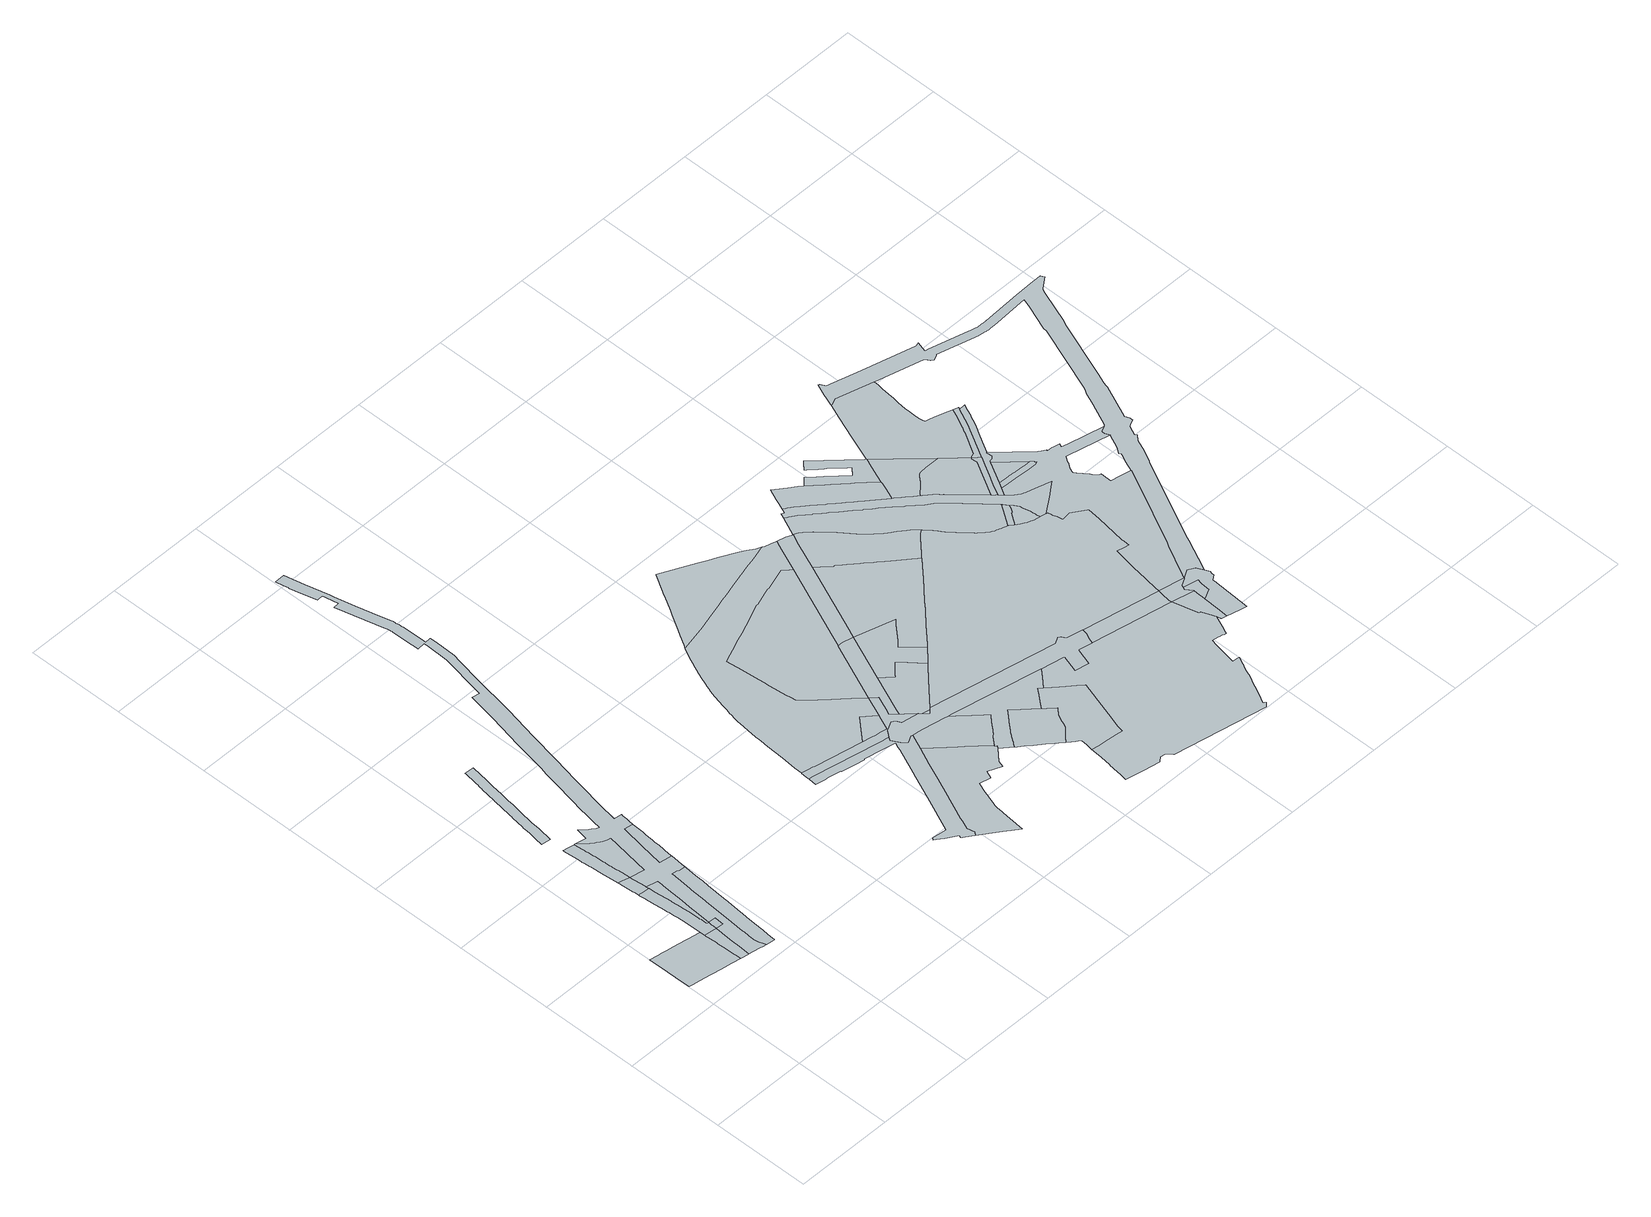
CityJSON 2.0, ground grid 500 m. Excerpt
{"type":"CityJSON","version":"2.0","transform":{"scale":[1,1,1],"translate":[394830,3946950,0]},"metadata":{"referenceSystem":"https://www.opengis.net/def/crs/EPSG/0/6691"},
"CityObjects":{
"object1":{"type":"GenericCityObject","attributes":{"class":"5","urbanPlanType":"21","prefecture":"13","city":"13100"},"geometry":[{"type":"MultiSurface","lod":"0","boundaries":[[[0,1,2,3,4,5,6,7,8,9,10,11,12,13,14,15,16,17,18,19,20,21,22,23,24,25,26,27,28,29,30,31,32]]]}]},
"object2":{"type":"GenericCityObject","attributes":{"class":"11","urbanPlanType":"21","prefecture":"13","city":"13100"},"geometry":[{"type":"MultiSurface","lod":"0","boundaries":[[[33,31,30,29,28,27,26,25,24,23,22,21,34,35,36,37,38,39,40]]]}]},
"object3":{"type":"GenericCityObject","attributes":{"class":"9","urbanPlanType":"21","prefecture":"13","city":"13100"},"geometry":[{"type":"MultiSurface","lod":"0","boundaries":[[[41,42,43,44,45,46,47,48,49,50,51,52,53,54,55,56,57,58,59,60,61,62,63,32,31,33,40,64,65,66,67,68,69,70,71,72,73,74,75,76,77,78,79,80,81,82]]]}]},
"object4":{"type":"GenericCityObject","attributes":{"class":"9","urbanPlanType":"21","prefecture":"13","city":"13100"},"geometry":[{"type":"MultiSurface","lod":"0","boundaries":[[[83,84,66,65,64,40]]]}]},
"object5":{"type":"GenericCityObject","attributes":{"class":"11","urbanPlanType":"21","prefecture":"13","city":"13100"},"geometry":[{"type":"MultiSurface","lod":"0","boundaries":[[[85,86,87,88,89,90,91,92,82,81,80,79,78,77,76,75,74,73,72,71,70,69,68,67,66]]]}]},
"object6":{"type":"GenericCityObject","attributes":{"class":"9","urbanPlanType":"21","prefecture":"13","city":"13100"},"geometry":[{"type":"MultiSurface","lod":"0","boundaries":[[[93,94,95,96,97,98,99,100,101,102,45,44,43,42,41,82,92,103,104,105]]]}]},
"object7":{"type":"GenericCityObject","attributes":{"class":"9","urbanPlanType":"21","prefecture":"13","city":"13100"},"geometry":[{"type":"MultiSurface","lod":"0","boundaries":[[[106,107,108,109,110,111,112,113,114,115,116,117,118,119,120,95,94,93,105,121,122,123,124,125,126,127,128,129,130,131,132,133,134,135,136,137,138,139,140,141]]]}]},
"object8":{"type":"GenericCityObject","attributes":{"class":"11","urbanPlanType":"21","prefecture":"13","city":"13100"},"geometry":[{"type":"MultiSurface","lod":"0","boundaries":[[[142,143,144,145,146,147,148,149,150,151,152,153,154,155,156,157,158,159,160,161,162,163,164,165,166,167,168,169,170,171,172,173,174,175,176,177,178,179,180,181,182,183,184,185,186,187,188,189,190,191,192,193,194,195,196,197,198,199,200,201,202,203,204,205,206,207,208,209,210,211,212,213,214,215,216,217,218,219,220,221,222,223,224,225,226,227]]]}]},
"object9":{"type":"GenericCityObject","attributes":{"class":"11","urbanPlanType":"21","prefecture":"13","city":"13100"},"geometry":[{"type":"MultiSurface","lod":"0","boundaries":[[[141,140,139,138,137,136,135,134,133,132,131,130,129,128,127,126,125,124,123,122,121,105,228,229,230,231,232,233,234,235,236,237,238,239,240,241,242,243,244,245,246,247,248]]]}]},
"object10":{"type":"GenericCityObject","attributes":{"class":"9","urbanPlanType":"21","prefecture":"13","city":"13100"},"geometry":[{"type":"MultiSurface","lod":"0","boundaries":[[[249,250,251,252,253,254,255,256,257,258,259,260,261,262,263,264,265,266,267,268,269,270,271,272,273,274,275,276,277,278,279,280,281,282,283,284,285,286,287,288,289,290,291,292,293,294,295,296,297,298,299,300,301,302,303,304,305]]]}]},
"object11":{"type":"GenericCityObject","attributes":{"class":"11","urbanPlanType":"21","prefecture":"13","city":"13100"},"geometry":[{"type":"MultiSurface","lod":"0","boundaries":[[[306,307,308,309,310,311,312,313,314,315,316,317,318,319,320,321,322,323,324,325,326]]]}]},
"object12":{"type":"GenericCityObject","attributes":{"class":"11","urbanPlanType":"21","prefecture":"13","city":"13100"},"geometry":[{"type":"MultiSurface","lod":"0","boundaries":[[[327,328,329,330,331,332,333,334,335,336,337,338,339,340,341,342,343,344,345,346,347,348,349,350,351,352,353,354,355,356,357,358,359,360,361,362,363,364,365,366,367,368,369,370,371,372,373,374,375,376,377,378,379,248,247,246,245,244,243,242,241,240,239,238,237,236,235,234,233,232,231,230,229,228,105,104,103,92,91,90,89,88,87,86,85,66,84,83,40,39,38,37,36,380,381,206,205,204,203,202,201,200,199,198,197,196,195,194,193,192,191,190,189,188,187,186,185,184,183,182,181,180,179,178,177,176,175,174,173,172,171,170,169,168,167,166,165,164,163,162,161,160,159,158,157,156,155,154,153,152,151,150,149,148,147,146,145,144,143,142,227,382,383,310,309,308,307,306,326,384,385,386,387,388,389,390,391,392,393,394,395,396,397,398,399,400,401,402,403,404,405,406,407,408,409,410,411,412,413,414,415,416,417,418,419,420,421,422,423,424,425]]]}]},
"object13":{"type":"GenericCityObject","attributes":{"class":"11","urbanPlanType":"21","prefecture":"13","city":"13100"},"geometry":[{"type":"MultiSurface","lod":"0","boundaries":[[[426,427,428,429,430,431,432,433,434,435,436,437,438,439,440,441,442,443,444,445,446,447,448,449,450,451,452,453,454,455,456,457,458,459,460,461,462,463,464,465,466,467,468,469,470,471,472,473,474,475,476,477,478,479,480,481,482,483,484,485,486,487,488,489]]]}]},
"object14":{"type":"GenericCityObject","attributes":{"class":"5","urbanPlanType":"21","prefecture":"13","city":"13100"},"geometry":[{"type":"MultiSurface","lod":"0","boundaries":[[[490,491,492,493,494,495,496,497,498,482,481,480,479,478,477,476,475,474,499,500,501,502,503,504,505,506,507,508,509,510,511,512,513,514,515,516,517,518,519]]]}]},
"object15":{"type":"GenericCityObject","attributes":{"class":"11","urbanPlanType":"21","prefecture":"13","city":"13100"},"geometry":[{"type":"MultiSurface","lod":"0","boundaries":[[[520,521,522,523,524,525,526,527,528,529,530,531,532,533,534,535,536,537,430,429,428,427,426,489,538,539,540,541,542,543,544,545,546,547]]]}]},
"object16":{"type":"GenericCityObject","attributes":{"class":"5","urbanPlanType":"21","prefecture":"13","city":"13100"},"geometry":[{"type":"MultiSurface","lod":"0","boundaries":[[[548,549,531,530,529,528,527,526,525]]]}]},
"object17":{"type":"GenericCityObject","attributes":{"class":"11","urbanPlanType":"21","prefecture":"13","city":"13100"},"geometry":[{"type":"MultiSurface","lod":"0","boundaries":[[[550,551,552,553,483,482,498,497,496,495,494,493,492,491,490,519,554,555,556,557,558,559,560,561,562,563,564,565,566,567,568,569,570]]]}]},
"object18":{"type":"GenericCityObject","attributes":{"class":"5","urbanPlanType":"21","prefecture":"13","city":"13100"},"geometry":[{"type":"MultiSurface","lod":"0","boundaries":[[[571,572,573]]]}]},
"object19":{"type":"GenericCityObject","attributes":{"class":"3","urbanPlanType":"21","prefecture":"13","city":"13100"},"geometry":[{"type":"MultiSurface","lod":"0","boundaries":[[[574,575,576,577,578,579,580,581,582,583,584,585,586,587,588,589,590,591,592,593,594,595,596,597,598,599,600,601,602,603,604,605,606,607,608,609,610,611,612,613,614,615,616,617,618,619,620,621,535,534,533,532,531,549,548,525,524,523,622,623,624,625,626,627,628,629,630,631,632,633,634,635,636,637,638,639,640,641,642,643,644,645,646,647,648,649,650,651,652,653,654,655,656,657,658,659]]]}]},
"object20":{"type":"GenericCityObject","attributes":{"class":"11","urbanPlanType":"21","prefecture":"13","city":"13100"},"geometry":[{"type":"MultiSurface","lod":"0","boundaries":[[[660,661,523,522,521,520,547,662,663,664]]]}]},
"object21":{"type":"GenericCityObject","attributes":{"class":"1","urbanPlanType":"21","prefecture":"13","city":"13100"},"geometry":[{"type":"MultiSurface","lod":"0","boundaries":[[[665,666,667,668,669,670,671,672,673,674,675,663,662,547,546,545,571,573,676,677,678,679,680,681]]]}]},
"object22":{"type":"GenericCityObject","attributes":{"class":"3","urbanPlanType":"21","prefecture":"13","city":"13100"},"geometry":[{"type":"MultiSurface","lod":"0","boundaries":[[[656,655,654,653,652,651,650,649,648,647,646,645,644,643,642,641,640,639,638,637,636,635,634,633,632,631,630,629,628,627,626,625,624,623,622,523,661,682,657]]]}]},
"object23":{"type":"GenericCityObject","attributes":{"class":"5","urbanPlanType":"21","prefecture":"13","city":"13100"},"geometry":[{"type":"MultiSurface","lod":"0","boundaries":[[[683,684,685,686,687,688,689,690,691,692,693,694,695,696,697,698,699,700,701,702,703,704,705,706,707,708,709,710,711,712,713,714,715,716,717,718,719,720,721,722]]]}]},
"object24":{"type":"GenericCityObject","attributes":{"class":"9","urbanPlanType":"21","prefecture":"13","city":"13100"},"geometry":[{"type":"MultiSurface","lod":"0","boundaries":[[[723,570,569,568,567,566,565,564,563,562,561,560,559,558,557,556,555,554,519,518,517,516,703,702,701,700,699,698,697,696,695,694,693,692,691,690,689,688,687,686,685,684,683,722,724,725,726,727,728,729,730]]]}]},
"object25":{"type":"GenericCityObject","attributes":{"class":"12","urbanPlanType":"21","prefecture":"13","city":"13100"},"geometry":[{"type":"MultiSurface","lod":"0","boundaries":[[[731,732,733,734,735,736,737,738,739,740,741,742,743,744,745,746,747,748,749,750,751,590,589,588,587,586,585,584,583,582,581,580,579,578,577,576]]]}]},
"object26":{"type":"GenericCityObject","attributes":{"class":"9","urbanPlanType":"21","prefecture":"13","city":"13100"},"geometry":[{"type":"MultiSurface","lod":"0","boundaries":[[[544,543,542,541,540,539,538,489,488,487,486,485,484,483,553,552,551,550,570,723,730,752,753,754,755,756,757,758,759,760,761,762,763,764,765,766,767,676,573,572,571,545]]]}]},
"object27":{"type":"GenericCityObject","attributes":{"class":"1","urbanPlanType":"21","prefecture":"13","city":"13100"},"geometry":[{"type":"MultiSurface","lod":"0","boundaries":[[[768,769,770,771,772,773,774,664,663,675,674,673,672,671,670,669,668,667,666,665,681,775,776,777,778]]]}]},
"object28":{"type":"GenericCityObject","attributes":{"class":"11","urbanPlanType":"21","prefecture":"13","city":"13100"},"geometry":[{"type":"MultiSurface","lod":"0","boundaries":[[[727,726,725,724,722,721,720,719,718,717,716,715,714,713,712,711,779,780,781,782,783,784,785,786,787,788,789,790,791,792,793,794,795,796,797,798,799,800,801,728]]]}]},
"object29":{"type":"GenericCityObject","attributes":{"class":"11","urbanPlanType":"21","prefecture":"13","city":"13100"},"geometry":[{"type":"MultiSurface","lod":"0","boundaries":[[[802,803,659,658,657,682,661,660,664,804,805,806,807]]]}]},
"object30":{"type":"GenericCityObject","attributes":{"class":"3","urbanPlanType":"21","prefecture":"13","city":"13100"},"geometry":[{"type":"MultiSurface","lod":"0","boundaries":[[[808,809,810,811,812,813,814,815,816,817,818,819,820,821,822,823,824,825,826,827,805,804,664,774,773,772,771,770,769,768,778,828,829,830,831,832,833,834,835,836,837,838,839]]]}]},
"object31":{"type":"GenericCityObject","attributes":{"class":"5","urbanPlanType":"21","prefecture":"13","city":"13100"},"geometry":[{"type":"MultiSurface","lod":"0","boundaries":[[[757,756,755,754,753,752,730,729,728,801,800,799,798,797,796,795,794,793,792,791,790,789,788,787,786,785,840,841,842,843,844,845,846,847,848,849,850,851,852,853,854,855,856,857,858,859,860,861,862,863,864,865,866,867,868,869,870,871,872,873,874,875,876,877,878,879,880,881,882,883,884,885,886,887,888,889,890,891,892,893,894,758]]]}]},
"object32":{"type":"GenericCityObject","attributes":{"class":"5","urbanPlanType":"21","prefecture":"13","city":"13100"},"geometry":[{"type":"MultiSurface","lod":"0","boundaries":[[[895,896,897,898,899,900,901,902,903,904,905,906,907,908,909,910,911,912,913,914,915,916,917,918,919,920,921,922,923,924,925,926,927,928,929,930,931,932,933,934,935,936,937,938,939,940,941,942,943,839,838,837,836,835,834,833,832,831,830,829,828,778,777,776,775,681,680,679,678,677,676,767,766,765,764,763,762,761,944,945,946,947,948,949,950,951,952,953,954,955,956,957,958,959,960,961,962,963,964,965,966,967,968,969,970,971,972,973,974,975,976,977,978,979,980,981,982,983,984,985,986,987]]]}]},
"object33":{"type":"GenericCityObject","attributes":{"class":"3","urbanPlanType":"21","prefecture":"13","city":"13100"},"geometry":[{"type":"MultiSurface","lod":"0","boundaries":[[[988,989,990,991,992,993,994,995,996,997,998,999,1000,1001,1002,1003,1004,1005,1006,1007,1008,1009,807,806,805,827,826,825,824,823,822,821,820,819,818,817,816,815,814,813,812,811,810,809,808,839,943,942,941,940,939,938,937]]]}]},
"object34":{"type":"GenericCityObject","attributes":{"class":"11","urbanPlanType":"21","prefecture":"13","city":"13100"},"geometry":[{"type":"MultiSurface","lod":"0","boundaries":[[[761,760,759,758,894,1010,1011,1012,1013,1014,1015,944]]]}]},
"object35":{"type":"GenericCityObject","attributes":{"class":"5","urbanPlanType":"21","prefecture":"13","city":"13100"},"geometry":[{"type":"MultiSurface","lod":"0","boundaries":[[[1016,1017,1018,1019,1020,1021,1022,1023,1024,1025,1026,1027,1028,1029,1030,1031,1032,1033,1034,1035,1036,1037,1038,1039,1040,1041,1042,1043,1044,1045,1046,1047,1048,1049,1050,1051,1052,1053,1054,1055,1056,1057,1058,1059,1060,1061,1062,1063,1064,1065,1066,1067,1068,1069,1070,1071,1072,1073,1074,1075,1076,1077,1078,1079,1080,1081,807,1009,1008,1007,1006,1005,1004,1003,1002,1001,1000,999,998,997,996,995,994,993,992,991,990,989,988,937,936,935,934,933,932,931,930,929,928,927,926,925,924,923,922,921,920,919,918,917,916,915,914,913,912,911,910,909,908,907,906,905,904,903,902,901,900,899,898,897,896,895,987,1082,1083,1084]]]}]},
"object36":{"type":"GenericCityObject","attributes":{"class":"11","urbanPlanType":"21","prefecture":"13","city":"13100"},"geometry":[{"type":"MultiSurface","lod":"0","boundaries":[[[1085,1086,1087,1088,1089,1090,1091,1092,1093,1094,1095,1096,1097,1098,1099,1100,1101,1102,1103,1104,1105,1106,1107,1108,1109,1110,1111,1112,1113,1114,1115,1116,1117,1118,1119,1120,1121,1122,1123,1124,1125,1126,1127,1128,1129,1130,1131,1132,1133,1134,1135,1136,1137,1138,1139,1140,1141,1142,1143]]]}]},
"object37":{"type":"GenericCityObject","attributes":{"class":"5","urbanPlanType":"21","prefecture":"13","city":"13100"},"geometry":[{"type":"MultiSurface","lod":"0","boundaries":[[[894,893,892,891,890,889,888,887,886,885,1144,1145,1146,1147,1148,1149,1150,1151,1152]]]}]},
"object38":{"type":"GenericCityObject","attributes":{"class":"5","urbanPlanType":"21","prefecture":"13","city":"13100"},"geometry":[{"type":"MultiSurface","lod":"0","boundaries":[[[1153,1154,1155,1156,1157,1158,1159,1160,1161,1162,1163,1164,1165,1166,1167,1168,1169,1170,1171,1172,1173,1174,1175,1176,1177,1178,1179,1180,1181,1182,1183,1184,1185,1186,1187,1188,1189,1190,1141,1140,1139,1138,1137,1136,1135,1134,1191,1192,1193,1194,1195]]]}]},
"object39":{"type":"GenericCityObject","attributes":{"class":"9","urbanPlanType":"21","prefecture":"13","city":"13100"},"geometry":[{"type":"MultiSurface","lod":"0","boundaries":[[[1129,1128,1127,1126,1125,1124,1123,1122,1121,1120,1119,1118,1117,1116,1115,1114,1113,1112,1111,1110,1109,1108,1107,1106,1105,1104,1103,1102,1101,1100,1099,1098,1097,1096,1095,1094,1093,1092,1091,1196,1197,1081,1080,1079,1078,1077,1076,1075,1074,1073,1072,1071,1070,1069,1068,1067,1066,1065,1064,1063,1062,1061,1060,1059,1058,1057,1056,1055,1054,1053,1052,1051,1050,1049,1048,1047,1046,1045,1044,1043,1042,1041,1040,1039,1038,1037,1036,1035,1034,1033,1032,1031,1030,1029,1028,1027,1026,1025,1024,1023,1022,1021,1020,1019,1018,1017,1016,1084,1198,1199,1200,1201,1202,1203,1204,1205,1206,1207,1208,1209,1210,1211,1212,1213,1214,1215,1216,1217,1218,1219,1220,1221,1222,968,967,966,1223,1224,1225,1226,1227,1228,1229,1230,1231,1232,1233,1234,1235,1236,1237,1238,1239,1240,1241,1242,1243,1244,1245,1246,1247,1248,1249,1250,1251,1252,1253,1254,1255,1256,1257,1258,1259,1260,1261,1262,1263,1264,1265,1266,1267,1268,1269,1270,1271,1272,1273,1274,1275,1276,1277,1278,1279,1280,1281,1130]]]}]},
"object40":{"type":"GenericCityObject","attributes":{"class":"11","urbanPlanType":"21","prefecture":"13","city":"13100"},"geometry":[{"type":"MultiSurface","lod":"0","boundaries":[[[944,1015,1014,1013,1012,1011,1010,894,1152,1282,1283,1284,1285,1286,1287,1288,1289]]]}]},
"object41":{"type":"GenericCityObject","attributes":{"class":"9","urbanPlanType":"21","prefecture":"13","city":"13100"},"geometry":[{"type":"MultiSurface","lod":"0","boundaries":[[[1290,1291,1292,1293,1294,1295,1296,1297,1298,1299,1300,1301,1302,1303,1304,1305,1306,1307,1308,1309,1310,1311,1312,1313,1314,1315,1316,1317,1318,1319,1284,1283,1282,1152,1151,1150,1149]]]}]},
"object42":{"type":"GenericCityObject","attributes":{"class":"9","urbanPlanType":"21","prefecture":"13","city":"13100"},"geometry":[{"type":"MultiSurface","lod":"0","boundaries":[[[1320,1321,1286,1285,1284,1319,1318,1317,1316,1315,1314,1313,1312,1311,1310,1309,1308,1307,1306,1305,1304,1303,1302,1301,1300,1299,1298,1297,1296,1295,1294,1293,1292,1291,1290,1149,1148,1147,1322,1323,1324,1325,1326,1327,1328,1329,1330,1331,1332]]]}]},
"object43":{"type":"GenericCityObject","attributes":{"class":"5","urbanPlanType":"21","prefecture":"13","city":"13100"},"geometry":[{"type":"MultiSurface","lod":"0","boundaries":[[[1200,1199,1198,1084,1083,1082,987,986,985,984,983,982,1333,1334,1335,1201]]]}]},
"object44":{"type":"GenericCityObject","attributes":{"class":"5","urbanPlanType":"21","prefecture":"13","city":"13100"},"geometry":[{"type":"MultiSurface","lod":"0","boundaries":[[[1222,1221,1220,1219,1218,1217,1216,1215,1214,1213,1212,1211,1210,1209,1208,1207,1206,1205,1204,1203,1202,1201,1335,1334,1333,982,981,980,979,978,977,976,975,974,973,972,971,970,969,968]]]}]},
"object45":{"type":"GenericCityObject","attributes":{"class":"5","urbanPlanType":"21","prefecture":"13","city":"13100"},"geometry":[{"type":"MultiSurface","lod":"0","boundaries":[[[1195,1194,1193,1192,1191,1134,1133,1132,1131,1130,1281,1280,1279,1278,1277,1276,1275,1274,1273,1272,1271,1270,1269,1268,1336,1337,1338,1339,1340,1341,1342,1343,1344,1345,1346,1347,1348,1349]]]}]},
"object46":{"type":"GenericCityObject","attributes":{"class":"3","urbanPlanType":"21","prefecture":"13","city":"13100"},"geometry":[{"type":"MultiSurface","lod":"0","boundaries":[[[1350,1346,1345,1344,1343,1342,1341,1340,1339,1338,1337,1336,1268,1267,1266,1265,1264,1263,1262,1261,1260,1259,1258,1257,1256,1255,1254,1253,1252,1251,1250,1351,1352,1353]]]}]},
"object47":{"type":"GenericCityObject","attributes":{"class":"4","urbanPlanType":"21","prefecture":"13","city":"13100"},"geometry":[{"type":"MultiSurface","lod":"0","boundaries":[[[1354,1353,1352,1351,1250,1249,1248,1247,1355,1356,1357,1358,1359]]]}]},
"object48":{"type":"GenericCityObject","attributes":{"class":"4","urbanPlanType":"21","prefecture":"13","city":"13100"},"geometry":[{"type":"MultiSurface","lod":"0","boundaries":[[[1360,1361,1362,1363,1364,1365,1366,1367,1368,1369,1370,1371,1372,1373,1374,1375,1376,1377,1378,1379,1380,1381,1382,1383,1384]]]}]},
"object49":{"type":"GenericCityObject","attributes":{"class":"11","urbanPlanType":"21","prefecture":"13","city":"13100"},"geometry":[{"type":"MultiSurface","lod":"0","boundaries":[[[1385,1386,1387,1388,1389,1349,1348,1347,1346,1350,1353,1390,1391,1392,1393,1394,1395,1396,1397,1398,1399,1400,1401,1402,1403,1404,1405,1406,1407,1408,1409,1410,1411,1412,1413,1414,1415,1416,1417,1418,1419,1420,1421,1422]]]}]},
"object50":{"type":"GenericCityObject","attributes":{"class":"3","urbanPlanType":"21","prefecture":"13","city":"13100"},"geometry":[{"type":"MultiSurface","lod":"0","boundaries":[[[1423,1372,1371,1370,1369,1368,1367,1366,1365,1364,1363,1362,1361,1360,1384]]]}]},
"object51":{"type":"GenericCityObject","attributes":{"class":"5","urbanPlanType":"21","prefecture":"13","city":"13100"},"geometry":[{"type":"MultiSurface","lod":"0","boundaries":[[[1424,1425,1426,1427,1428,1423,1384,1383,1382,1381,1380,1379,1378,1377,1376,1375,1374,1373,1245,1244,1243,1242,1241,1240,1239,1238,1237,1236,1235,1234,1233,1232,1231,1230,1229,1228,1227,1226,1225,1224,1223,966,965,964,963,962,961,960,959,958,957,956,955,954,953,952,951,950,949,948,947,946,945,944,1289,1429,1430,1431,1432,1433,1434,1435,1436,1437,1438,1439,1440,1441,1442,1443,1444,1445,1446,1447,1448,1449,1450,1451,1452,1453,1454,1455,1456,1457,1458,1459,1460,1461,1462,1463,1464,1465,1466,1467,1468,1469,1470,1471,1472,1473,1474,1475,1476,1477,1478,1479,1480,1481,1482,1483,1484,1485,1486,1487,1488,1489]]]}]},
"object52":{"type":"GenericCityObject","attributes":{"class":"5","urbanPlanType":"21","prefecture":"13","city":"13100"},"geometry":[{"type":"MultiSurface","lod":"0","boundaries":[[[1490,1491,1492,1493,1494,1495,1496,1497,1498,1499,1500,1501,1502,1503,1359,1358,1357,1356,1355,1247,1246,1245,1373,1372,1423,1428,1427,1426,1425,1424]]]}]},
"object53":{"type":"GenericCityObject","attributes":{"class":"11","urbanPlanType":"21","prefecture":"13","city":"13100"},"geometry":[{"type":"MultiSurface","lod":"0","boundaries":[[[1504,1505,1402,1401,1400,1399,1398,1397,1396,1395,1394,1393,1392,1391,1390,1353,1354,1359,1503,1502,1501]]]}]},
"object54":{"type":"GenericCityObject","attributes":{"class":"11","urbanPlanType":"21","prefecture":"13","city":"13100"},"geometry":[{"type":"MultiSurface","lod":"0","boundaries":[[[1506,1507,1508,1509,1510,1511,1512,1513,1387,1386,1385,1422,1514,1515,1516,1517,1518,1519,1520,1521,1522,1523,1524,1525,1526,1527,1528,1529,1530,1531,1532,1533,1534,1535,1536,1537,1538,1539,1540,1541,1542,1543,1544,1545,1546,1547,1477,1476,1475,1474,1548,1549,1550,1551,1552,1553,1554,1451,1450,1449,1448,1447,1446,1445,1444,1443,1442,1441,1440,1439,1438,1437,1436,1435,1434,1433,1432,1431,1430,1429,1289,1288,1287,1286,1321,1320,1332,1555,1556,1557,1558,1559,1560,1561,1562,1563,1564,1565,1566,1567,1568,1569,1570,1571,1572,1573,1574,1575,1576,1577,1578,1579,1580,1581,1582,1583,1584,1585,1586,1587,1588,1589,1590,1591,1592,1593,1594,1595,1596,1597,1598,1599,1600,1601,1602,1603,1604,1605,1606,1607,1608,1609,1610,1611,1612,1613,1614,1615,1616,1617,1618,1619,1620,1621,1622,1623,1624,1625,1626,1627,1628]]]}]}
},
"vertices":[
[261,831,0],[208,840,0],[193,842,0],[125,854,0],[113,856,0],[85,861,0],[67,864,0],[46,867,0],[41,868,0],[2,873,0],[2,856,0],[3,808,0],[4,771,0],[4,725,0],[5,669,0],[6,647,0],[25,642,0],[58,637,0],[121,627,0],[174,618,0],[230,609,0],[274,602,0],[273,627,0],[273,638,0],[270,702,0],[270,716,0],[269,733,0],[269,740,0],[267,786,0],[266,792,0],[266,800,0],[266,804,0],[265,830,0],
[321,798,0],[280,601,0],[312,595,0],[315,595,0],[319,654,0],[321,700,0],[322,711,0],[329,797,0],
[264,1167,0],[258,1167,0],[253,1168,0],[247,1169,0],[245,1169,0],[245,1167,0],[245,1163,0],[248,1131,0],[248,1127,0],[252,1082,0],[253,1077,0],[255,1052,0],[255,1048,0],[258,1013,0],[259,1011,0],[260,991,0],[260,989,0],[261,982,0],[261,980,0],[263,958,0],[266,905,0],[266,902,0],[268,829,0],[330,816,0],[331,827,0],[333,845,0],[325,845,0],[323,846,0],[323,863,0],[323,865,0],[323,878,0],[321,888,0],[321,891,0],[320,945,0],[319,951,0],[316,988,0],[316,992,0],[312,1041,0],[312,1047,0],[304,1129,0],[304,1135,0],[302,1163,0],
[366,795,0],[370,842,0],
[340,941,0],[341,951,0],[348,1032,0],[349,1045,0],[354,1116,0],[357,1156,0],[358,1167,0],[300,1179,0],
[289,1268,0],[256,1275,0],[236,1280,0],[237,1271,0],[237,1267,0],[239,1253,0],[241,1212,0],[242,1203,0],[242,1200,0],[243,1191,0],[298,1206,0],[294,1250,0],[293,1267,0],
[227,1576,0],[219,1578,0],[212,1579,0],[212,1574,0],[217,1503,0],[219,1478,0],[219,1474,0],[220,1462,0],[222,1435,0],[223,1432,0],[225,1405,0],[227,1382,0],[228,1374,0],[234,1298,0],[235,1293,0],[292,1275,0],[290,1312,0],[288,1330,0],[288,1338,0],[286,1357,0],[285,1364,0],[285,1366,0],[285,1367,0],[284,1375,0],[283,1398,0],[282,1404,0],[281,1410,0],[278,1459,0],[277,1465,0],[277,1466,0],[275,1496,0],[274,1500,0],[273,1515,0],[272,1531,0],[271,1538,0],[269,1569,0],
[468,1142,0],[458,1147,0],[432,1152,0],[432,1150,0],[430,1126,0],[429,1114,0],[423,1038,0],[422,1027,0],[416,945,0],[415,933,0],[406,823,0],[405,810,0],[397,707,0],[397,696,0],[394,665,0],[394,650,0],[394,649,0],[394,648,0],[394,647,0],[393,646,0],[393,645,0],[393,644,0],[393,643,0],[393,642,0],[393,641,0],[393,640,0],[393,639,0],[394,639,0],[394,638,0],[394,637,0],[394,636,0],[394,635,0],[394,634,0],[394,633,0],[394,632,0],[394,631,0],[394,630,0],[394,629,0],[394,628,0],[395,627,0],[395,626,0],[395,625,0],[395,624,0],[395,623,0],[395,622,0],[396,621,0],[396,620,0],[396,619,0],[396,618,0],[396,617,0],[397,616,0],[397,615,0],[397,614,0],[398,613,0],[398,612,0],[398,611,0],[398,610,0],[399,610,0],[399,609,0],[399,608,0],[399,607,0],[400,606,0],[400,605,0],[400,604,0],[409,579,0],[451,574,0],[452,575,0],[453,589,0],[456,619,0],[458,648,0],[462,689,0],[465,733,0],[469,777,0],[471,808,0],[475,848,0],[477,871,0],[480,910,0],[483,946,0],[487,997,0],[487,1000,0],[490,1029,0],[492,1063,0],[495,1094,0],[496,1113,0],[498,1137,0],[499,1139,0],
[366,1252,0],[384,1366,0],[397,1442,0],[403,1482,0],[400,1483,0],[393,1485,0],[388,1486,0],[384,1487,0],[380,1489,0],[375,1491,0],[371,1492,0],[367,1494,0],[363,1496,0],[358,1499,0],[354,1501,0],[350,1504,0],[347,1506,0],[343,1509,0],[339,1512,0],[304,1541,0],[275,1568,0],
[227,1699,0],[227,1701,0],[228,1704,0],[233,1740,0],[236,1760,0],[236,1763,0],[236,1765,0],[240,1797,0],[241,1801,0],[245,1827,0],[245,1831,0],[249,1860,0],[250,1865,0],[257,1909,0],[258,1913,0],[262,1939,0],[262,1944,0],[268,1983,0],[276,2037,0],[276,2039,0],[285,2093,0],[285,2095,0],[300,2187,0],[282,2188,0],[272,2189,0],[254,2190,0],[254,2185,0],[244,2122,0],[243,2115,0],[241,2103,0],[240,2099,0],[238,2084,0],[236,2075,0],[236,2074,0],[223,1993,0],[223,1989,0],[222,1987,0],[221,1978,0],[220,1972,0],[217,1951,0],[216,1942,0],[215,1935,0],[214,1928,0],[213,1920,0],[210,1907,0],[206,1880,0],[205,1874,0],[204,1866,0],[194,1797,0],[193,1793,0],[191,1770,0],[188,1746,0],[183,1718,0],[183,1715,0],[182,1711,0],[176,1671,0],[221,1664,0],
[483,1478,0],[463,1353,0],[445,1236,0],[472,1230,0],[506,1227,0],[506,1230,0],[508,1252,0],[509,1266,0],[511,1282,0],[513,1305,0],[514,1318,0],[515,1335,0],[516,1350,0],[520,1389,0],[521,1400,0],[522,1411,0],[523,1426,0],[524,1436,0],[525,1448,0],[526,1463,0],[527,1472,0],
[573,3483,0],[560,3543,0],[509,3541,0],[518,3499,0],[522,3480,0],[523,3474,0],[534,3429,0],[555,3340,0],[587,3343,0],[591,3326,0],[598,3284,0],[604,3262,0],[573,3259,0],[609,3116,0],[632,3025,0],[632,3024,0],[634,3016,0],[636,3009,0],[637,3001,0],[638,2993,0],[639,2985,0],[639,2978,0],[640,2970,0],[642,2871,0],[642,2852,0],[642,2836,0],[682,2838,0],[683,2811,0],[679,2703,0],[669,2650,0],[667,2642,0],[650,2553,0],[634,2469,0],[595,2476,0],[567,2325,0],[529,2146,0],[496,1975,0],[488,1940,0],[468,1844,0],[456,1782,0],[449,1747,0],[448,1742,0],[446,1730,0],[442,1712,0],[428,1631,0],[422,1599,0],[416,1561,0],[403,1566,0],[386,1579,0],[379,1585,0],[358,1602,0],[342,1618,0],[331,1559,0],[373,585,0],[387,582,0],[499,1146,0],[506,1225,0],[527,1475,0],[529,1495,0],[531,1515,0],[532,1523,0],[534,1541,0],[535,1546,0],[495,1551,0],[501,1585,0],[507,1620,0],[521,1697,0],[527,1731,0],[547,1827,0],[576,1968,0],[607,2130,0],[645,2310,0],[689,2546,0],[705,2629,0],[712,2662,0],[719,2699,0],[723,2811,0],[722,2840,0],[692,2839,0],[692,2854,0],[692,2859,0],[692,2872,0],[690,2971,0],[689,2978,0],[689,2986,0],[688,2993,0],[687,3000,0],[686,3007,0],[685,3014,0],[684,3022,0],[682,3029,0],[681,3036,0],[681,3037,0],[659,3123,0],[639,3203,0],[619,3285,0],[615,3304,0],[612,3323,0],[583,3444,0],
[1629,1040,0],[1609,1043,0],[1583,1048,0],[1255,1113,0],[1232,1115,0],[1231,1106,0],[1230,1090,0],[1229,1072,0],[1278,1062,0],[1293,1062,0],[1361,1049,0],[1358,1045,0],[1405,1035,0],[1429,1031,0],[1473,1022,0],[1477,1026,0],[1577,1006,0],[1601,1001,0],[1637,994,0],[1627,973,0],[1622,953,0],[1572,841,0],[1552,796,0],[1500,677,0],[1417,491,0],[1343,499,0],[1337,490,0],[1348,481,0],[1361,472,0],[1377,460,0],[1432,425,0],[1428,418,0],[1426,414,0],[1427,414,0],[1428,413,0],[1429,412,0],[1431,411,0],[1432,411,0],[1433,410,0],[1434,409,0],[1436,408,0],[1437,408,0],[1438,407,0],[1439,406,0],[1441,405,0],[1442,404,0],[1443,404,0],[1444,403,0],[1479,378,0],[1490,394,0],[1482,432,0],[1501,475,0],[1505,492,0],[1573,645,0],[1607,721,0],[1645,809,0],[1685,898,0],[1719,974,0],[1713,976,0],[1678,957,0],[1659,970,0],[1640,1004,0],[1630,1023,0],[1641,1038,0],
[1889,705,0],[1876,717,0],[1866,727,0],[1860,732,0],[1852,740,0],[1824,767,0],[1811,779,0],[1803,787,0],[1769,819,0],[1574,310,0],[1605,288,0],[1643,260,0],[1648,322,0],[1652,359,0],[1657,413,0],[1657,415,0],[1662,439,0],[1668,458,0],[1673,474,0],[1683,505,0],[1690,526,0],[1709,576,0],[1766,561,0],[1781,601,0],[1851,572,0],[1859,603,0],[1911,660,0],[1921,671,0],[1910,680,0],[1913,683,0],
[1737,1130,0],[1744,1147,0],[1780,1230,0],[1749,1258,0],[1708,1162,0],[1706,1157,0],[1696,1136,0],[1671,1077,0],[1635,1084,0],[1615,1085,0],[1589,1090,0],[1544,1099,0],[1304,1147,0],[1296,1150,0],[1271,1155,0],[1236,1162,0],[1235,1160,0],[1233,1128,0],[1649,1050,0],[1664,1070,0],[1670,1073,0],[1712,1095,0],[1730,1084,0],[1742,1059,0],[1776,1053,0],[1827,1043,0],[1786,1083,0],[1769,1099,0],
[1642,1210,0],[1592,1153,0],
[1891,943,0],[1833,955,0],[1774,967,0],[1754,967,0],[1914,684,0],[1945,720,0],[1953,729,0],[1954,728,0],[1974,750,0],[2005,786,0],[2030,813,0],[2034,816,0],[2013,836,0],[2000,848,0],[1989,858,0],[1983,864,0],[1976,871,0],[1948,897,0],[1934,910,0],[1927,917,0],[1902,941,0],
[1841,1030,0],[1862,1009,0],[1876,1023,0],
[2114,2177,0],[2088,2185,0],[2076,2191,0],[2002,2171,0],[1980,2166,0],[1946,2157,0],[1924,2151,0],[1900,2145,0],[1890,2143,0],[1884,2140,0],[1832,2126,0],[1769,2108,0],[1733,2099,0],[1706,2091,0],[1641,2072,0],[1562,2051,0],[1423,2019,0],[1416,2006,0],[1406,1987,0],[1397,1968,0],[1390,1954,0],[1383,1939,0],[1377,1926,0],[1371,1913,0],[1365,1898,0],[1356,1878,0],[1343,1844,0],[1335,1823,0],[1326,1798,0],[1321,1783,0],[1316,1769,0],[1312,1756,0],[1305,1733,0],[1299,1707,0],[1290,1671,0],[1284,1643,0],[1279,1622,0],[1277,1610,0],[1273,1590,0],[1269,1565,0],[1263,1527,0],[1259,1492,0],[1257,1471,0],[1255,1448,0],[1253,1413,0],[1250,1373,0],[1244,1281,0],[1238,1204,0],[1725,1281,0],[1697,1307,0],[1663,1338,0],[1635,1366,0],[1592,1405,0],[1561,1435,0],[1540,1455,0],[1526,1469,0],[1522,1505,0],[1520,1521,0],[1510,1612,0],[1508,1636,0],[1505,1670,0],[1500,1723,0],[1494,1784,0],[1488,1843,0],[1526,1858,0],[1552,1869,0],[1612,1892,0],[1650,1907,0],[1694,1925,0],[1727,1939,0],[1761,1953,0],[1774,1960,0],[1811,1975,0],[1821,1976,0],[1884,1997,0],[1912,2005,0],[1920,2006,0],[1966,2021,0],[2030,2041,0],[2044,2030,0],[2050,2026,0],[2053,2023,0],[2059,2018,0],[2071,2007,0],[2122,2124,0],[2143,2170,0],
[1907,1560,0],[1880,1561,0],[1777,1125,0],[1858,1313,0],[1959,1548,0],
[2011,1282,0],[1985,1310,0],[1976,1321,0],[1966,1311,0],[1959,1304,0],[1954,1299,0],[1949,1294,0],[1921,1266,0],[1918,1263,0],[1916,1261,0],[1887,1287,0],[1884,1031,0],[1921,1068,0],[2002,1152,0],[2057,1207,0],[2065,1216,0],[2067,1217,0],
[1905,1620,0],
[2199,694,0],[2177,715,0],[2154,736,0],[2145,745,0],[2103,785,0],[2092,771,0],[2088,766,0],[2080,757,0],[2058,731,0],[2046,717,0],[2026,693,0],[2018,684,0],[2012,676,0],[2007,670,0],[2003,665,0],[1997,656,0],[1993,649,0],[1990,646,0],[1982,635,0],[1977,628,0],[1967,613,0],[1975,606,0],[1986,597,0],[1999,588,0],[2029,563,0],[2070,530,0],[2098,506,0],[2127,484,0],[2135,477,0],[2160,502,0],[2180,522,0],[2199,540,0],[2206,556,0],[2213,572,0],[2221,590,0],[2229,609,0],[2258,638,0],[2236,659,0],[2225,669,0],[2206,687,0],
[1924,937,0],[2232,719,0],[2257,750,0],[2283,782,0],[2298,768,0],[2301,765,0],[2344,813,0],[2375,847,0],
[2051,2204,0],[2018,2226,0],[1989,2240,0],[1903,2285,0],[1862,2304,0],[1822,2324,0],[1651,2407,0],[1649,2403,0],[1606,2330,0],[1594,2310,0],[1577,2279,0],[1560,2250,0],[1541,2218,0],[1527,2195,0],[1504,2156,0],[1488,2129,0],[1463,2086,0],[1453,2069,0],[1441,2049,0],[1434,2037,0],[1427,2026,0],
[2493,824,0],[2494,822,0],[2467,736,0],[2536,722,0],[2562,805,0],[2568,809,0],[2634,796,0],[2643,824,0],[2655,848,0],[2661,877,0],[2581,893,0],[2569,915,0],[2568,916,0],[2555,922,0],[2554,921,0],[2524,904,0],
[2111,1305,0],[2088,1330,0],[2066,1352,0],[2047,1372,0],[2073,1399,0],[2138,1470,0],[2159,1492,0],[2071,1221,0],[2087,1235,0],[2129,1278,0],[2133,1282,0],
[2153,462,0],[2154,461,0],[2168,450,0],[2188,435,0],[2190,432,0],[2186,400,0],[2181,367,0],[2216,363,0],[2271,357,0],[2316,352,0],[2348,348,0],[2348,349,0],[2350,358,0],[2351,367,0],[2354,377,0],[2356,385,0],[2359,394,0],[2379,459,0],[2438,646,0],[2409,670,0],[2373,699,0],[2352,717,0],[2329,739,0],
[2190,2159,0],[2146,2169,0],[1980,1596,0],[2135,1956,0],[2193,2092,0],[2218,2147,0],
[2483,1667,0],[2463,1683,0],[2429,1712,0],[2394,1741,0],[2374,1758,0],[2348,1779,0],[2328,1795,0],[2305,1815,0],[2280,1835,0],[2273,1841,0],[2261,1850,0],[2254,1856,0],[2250,1860,0],[2248,1862,0],[2235,1873,0],[2211,1893,0],[2207,1896,0],[2204,1893,0],[2162,1932,0],[2149,1943,0],[2148,1297,0],[2170,1321,0],[2201,1352,0],[2225,1378,0],[2239,1393,0],[2268,1422,0],[2289,1444,0],[2319,1476,0],[2371,1530,0],[2410,1571,0],[2464,1626,0],[2494,1657,0],
[2177,306,0],[2173,275,0],[2170,253,0],[2168,243,0],[2166,227,0],[2161,195,0],[2160,181,0],[2157,161,0],[2154,143,0],[2249,124,0],[2326,109,0],[2350,128,0],[2379,123,0],[2401,95,0],[2870,4,0],[2888,23,0],[2884,26,0],[2878,32,0],[2890,56,0],[2914,103,0],[2916,106,0],[2923,120,0],[2927,131,0],[2952,179,0],[2964,210,0],[2971,225,0],[2982,247,0],[2984,250,0],[2999,282,0],[3001,286,0],[2995,287,0],[2964,289,0],[2974,339,0],[2980,371,0],[2982,383,0],[2986,405,0],[2993,437,0],[3012,435,0],[3026,433,0],[3033,431,0],[3046,428,0],[3056,425,0],[3064,422,0],[3071,440,0],[3076,450,0],[3107,521,0],[3101,538,0],[3092,558,0],[3080,588,0],[3072,587,0],[3058,643,0],[3050,676,0],[3044,698,0],[3040,709,0],[3038,716,0],
[2876,1526,0],[2869,1528,0],[2862,1531,0],[2853,1534,0],[2847,1535,0],[2845,1536,0],[2839,1538,0],[2832,1541,0],[2825,1544,0],[2819,1546,0],[2812,1550,0],[2806,1553,0],[2799,1557,0],[2794,1561,0],[2789,1565,0],[2783,1570,0],[2778,1575,0],[2774,1578,0],[2769,1582,0],[2764,1588,0],[2758,1593,0],[2753,1599,0],[2752,1600,0],[2747,1605,0],[2742,1611,0],[2737,1616,0],[2732,1621,0],[2727,1627,0],[2721,1633,0],[2715,1640,0],[2707,1650,0],[2702,1657,0],[2700,1659,0],[2698,1662,0],[2695,1666,0],[2689,1674,0],[2672,1694,0],[2670,1698,0],[2664,1708,0],[2656,1720,0],[2643,1736,0],[2635,1746,0],[2613,1771,0],[2606,1767,0],[2596,1760,0],[2588,1754,0],[2578,1745,0],[2576,1743,0],[2514,1678,0],[3046,801,0],[3050,827,0],[3067,940,0],[3071,966,0],[3078,1005,0],[3085,1042,0],[3094,1090,0],[3131,1082,0],[3155,1078,0],[3156,1108,0],[3156,1120,0],[3177,1276,0],[3186,1341,0],[3182,1343,0],[3117,1386,0],[3069,1381,0],[3068,1388,0],[3064,1413,0],[3057,1430,0],[3056,1443,0],[3052,1454,0],[3050,1455,0],[3043,1456,0],[3033,1459,0],[3017,1461,0],[3014,1462,0],[3004,1464,0],[2994,1466,0],[2986,1468,0],[2978,1469,0],[2971,1472,0],[2966,1473,0],[2960,1476,0],[2955,1478,0],[2949,1481,0],[2943,1485,0],[2936,1489,0],[2929,1494,0],[2907,1508,0],[2891,1519,0],[2887,1522,0],[2886,1522,0],[2882,1524,0],[2881,1524,0],
[2592,1794,0],[2586,1800,0],[2581,1806,0],[2571,1814,0],[2569,1814,0],[2536,1840,0],[2525,1848,0],[2517,1854,0],[2505,1863,0],[2490,1874,0],[2475,1886,0],[2458,1901,0],[2446,1912,0],[2433,1924,0],[2422,1935,0],[2421,1938,0],[2406,1957,0],[2355,2021,0],[2289,2096,0],[2258,2126,0],[2241,2137,0],[2219,2147,0],
[3038,718,0],[3037,722,0],[3037,727,0],[3036,732,0],[3037,739,0],[3042,774,0],
[2900,1692,0],[2872,1723,0],[2868,1727,0],[2859,1736,0],[2855,1741,0],[2843,1754,0],[2821,1778,0],[2816,1783,0],[2809,1791,0],[2784,1817,0],[2779,1823,0],[2764,1838,0],[2762,1841,0],[2729,1863,0],[2710,1880,0],[2699,1889,0],[2680,1906,0],[2670,1915,0],[2665,1919,0],[2646,1935,0],[2640,1941,0],[2639,1942,0],[2626,1953,0],[2617,1961,0],[2614,1963,0],[2613,1964,0],[2603,1972,0],[2600,1975,0],[2585,1987,0],[2582,1990,0],[2581,1991,0],[2571,1998,0],[2564,2004,0],[2561,2007,0],[2539,2025,0],[2530,2032,0],[2528,2033,0],[2507,2051,0],[2502,2055,0],[2496,2060,0],[2482,2071,0],[2480,2073,0],[2453,2095,0],[2450,2097,0],[2437,2108,0],[2430,2114,0],[2417,2125,0],[2401,2137,0],[2400,2138,0],[2393,2143,0],[2364,2168,0],[2362,2169,0],[2343,2185,0],[2340,2187,0],[2339,2188,0],[2313,2210,0],[2312,2210,0],[2304,2217,0],[2295,2222,0],[2295,2223,0],[2293,2224,0],[2285,2229,0],[2282,2231,0],[2276,2234,0],[2263,2242,0],[2261,2243,0],[2933,1599,0],[2937,1606,0],[2952,1631,0],
[2437,2326,0],[2403,2351,0],[2358,2384,0],[2342,2395,0],[2319,2340,0],[2308,2314,0],[2296,2285,0],[2301,2282,0],[2309,2276,0],[2315,2273,0],[2321,2269,0],[2325,2266,0],[2328,2264,0],[2338,2256,0],[2354,2243,0],[2358,2239,0],[2407,2199,0],[2408,2198,0],[2410,2197,0],[2415,2193,0],[2442,2170,0],[2447,2166,0],[2474,2144,0],[2475,2143,0],[2491,2130,0],[2495,2127,0],[2506,2118,0],[2508,2116,0],[2527,2101,0],[2535,2094,0],[2547,2084,0],[2560,2073,0],[2566,2069,0],[2570,2065,0],[2573,2063,0],[2574,2062,0],[2579,2057,0],[2587,2051,0],[2597,2043,0],[2605,2036,0],[2617,2026,0],[2621,2023,0],[2625,2020,0],[2638,2009,0],[2643,2004,0],[2660,1991,0],[2672,2022,0],[2684,2053,0],[2694,2080,0],[2698,2091,0],[2655,2130,0],[2617,2165,0],[2604,2176,0],[2541,2232,0],[2523,2249,0],[2487,2281,0],[2457,2308,0],[2446,2318,0],[2440,2324,0],
[3109,516,0],[3114,499,0],[3115,497,0],[3139,491,0],[3143,552,0],[3147,627,0],[3148,647,0],[3148,652,0],[3151,693,0],
[2747,2228,0],[2562,2412,0],[2559,2408,0],[2550,2400,0],[2525,2375,0],[2525,2374,0],[2533,2367,0],[2537,2363,0],[2542,2358,0],[2549,2352,0],[2555,2347,0],[2563,2339,0],[2569,2333,0],[2578,2325,0],[2582,2322,0],[2588,2317,0],[2591,2315,0],[2597,2312,0],[2639,2270,0],[2648,2261,0],[2659,2250,0],[2674,2236,0],[2641,2202,0],[2610,2234,0],[2602,2242,0],[2564,2279,0],[2558,2283,0],[2554,2286,0],[2549,2290,0],[2538,2300,0],[2531,2307,0],[2524,2313,0],[2520,2317,0],[2511,2324,0],[2504,2331,0],[2501,2335,0],[2494,2341,0],[2492,2343,0],[2711,2125,0],[2720,2149,0],[2738,2195,0],[2747,2215,0],[2750,2224,0],
[2285,2260,0],[2272,2267,0],[2955,1628,0],[2967,1614,0],[2969,1612,0],[2974,1607,0],[2981,1599,0],[2984,1595,0],[2985,1593,0],[2986,1591,0],[2988,1588,0],[2990,1585,0],[2993,1581,0],[2995,1577,0],[2996,1575,0],[2997,1574,0],[2998,1571,0],[2998,1570,0],[3002,1551,0],[3003,1547,0],[3010,1511,0],[3011,1507,0],[3012,1500,0],[3013,1493,0],[3014,1487,0],[3014,1481,0],[3017,1464,0],[3136,1523,0],[3158,1540,0],[3198,1570,0],[3193,1572,0],[3176,1577,0],[3166,1579,0],[3143,1586,0],[3127,1590,0],[3124,1591,0],[3120,1592,0],[3082,1603,0],[3071,1606,0],[3069,1606,0],[3057,1610,0],[3055,1611,0],[3046,1620,0],[3036,1627,0],[3033,1629,0],[3026,1633,0],[3020,1637,0],[3015,1645,0],[3011,1648,0],[3002,1658,0],[2993,1668,0],[2982,1680,0],[2979,1684,0],[2976,1686,0],[2962,1701,0],[2953,1712,0],[2940,1725,0],[2935,1730,0],[2921,1746,0],[2907,1761,0],[2902,1765,0],[2890,1778,0],[2876,1794,0],[2858,1813,0],[2852,1820,0],[2827,1847,0],[2826,1847,0],[2814,1861,0],[2806,1870,0],[2802,1874,0],[2797,1879,0],[2762,1908,0],[2754,1914,0],[2745,1921,0],[2732,1932,0],[2723,1939,0],[2720,1942,0],[2717,1944,0],[2716,1945,0],[2706,1953,0],[2705,1954,0],[2693,1964,0],[2680,1974,0],[2668,1985,0],[2662,1989,0],[2661,1990,0],
[3151,696,0],[3127,728,0],[3132,740,0],[3137,752,0],[3173,772,0],[3174,774,0],[3174,775,0],[3175,775,0],
[3199,653,0],[3203,701,0],[3203,702,0],[3203,703,0],[3203,704,0],[3203,705,0],[3203,706,0],[3204,707,0],[3204,708,0],[3204,709,0],[3204,710,0],[3204,711,0],[3204,712,0],[3205,712,0],[3205,713,0],[3205,714,0],[3205,715,0],[3205,716,0],[3205,717,0],[3206,717,0],[3206,718,0],[3206,719,0],[3206,720,0],[3207,721,0],[3207,722,0],[3207,723,0],[3207,724,0],[3208,724,0],[3208,725,0],[3179,731,0],
[3251,780,0],[3220,798,0],[3165,485,0],[3213,475,0],[3223,472,0],[3228,471,0],[3237,468,0],[3251,672,0],[3251,681,0],[3274,697,0],[3276,710,0],[3279,722,0],[3267,746,0],
[2947,1566,0],[2952,1567,0],[2967,1589,0],
[2764,1926,0],[2766,1928,0],[2786,1946,0],[2812,1970,0],[2835,1998,0],[2838,2000,0],[2841,2004,0],[2849,2007,0],[2856,2009,0],[2891,2012,0],[2963,2012,0],[2832,2144,0],[2788,2187,0],[2751,2223,0],
[3024,1951,0],[3061,1877,0],[3057,1906,0],[3063,1911,0],
[3084,1891,0],[2990,1693,0],[3014,1738,0],[3041,1786,0],[3073,1842,0],[3095,1880,0],
[3220,1715,0],[3180,1717,0],[3178,1717,0],[3137,1719,0],[3129,1719,0],[3118,1720,0],[3111,1720,0],[3100,1721,0],[3092,1721,0],[3082,1721,0],[3074,1722,0],[3057,1723,0],[3039,1723,0],[3024,1696,0],[3051,1695,0],[3084,1694,0],[3103,1693,0],[3139,1691,0],[3185,1690,0],[3222,1688,0],[3226,1689,0],[3236,1693,0],[3230,1697,0],[3232,1704,0],[3220,1716,0],
[2915,2564,0],[2885,2550,0],[2877,2552,0],[2850,2481,0],[2800,2353,0],[3069,1917,0],[3085,1919,0],[3151,2034,0],[3152,2036,0],[3156,2043,0],[3158,2047,0],[3160,2050,0],[3162,2054,0],[3164,2057,0],[3165,2061,0],[3193,2118,0],[3211,2159,0],[3212,2161,0],[3175,2173,0],[3128,2187,0],[3107,2193,0],[3099,2196,0],[3093,2198,0],[3089,2198,0],[3082,2198,0],[3078,2220,0],[3077,2239,0],[3076,2272,0],[3077,2296,0],[3077,2314,0],[3080,2337,0],[3083,2360,0],[3087,2378,0],[3088,2390,0],[3091,2422,0],[3095,2460,0],[3099,2489,0],[3102,2514,0],
[3101,1834,0],
[3130,1885,0],[3129,1883,0],[3133,1854,0],[3120,1843,0],[3105,1841,0],[3175,777,0],[3176,778,0],[3176,780,0],[3177,781,0],[3178,782,0],[3178,784,0],[3179,785,0],[3180,787,0],[3180,788,0],[3181,789,0],[3181,791,0],[3182,792,0],[3183,794,0],[3184,795,0],[3184,796,0],[3185,797,0],[3185,798,0],[3264,952,0],[3276,968,0],[3437,1290,0],[3459,1333,0],[3472,1361,0],[3477,1370,0],[3425,1381,0],[3371,1391,0],[3373,1448,0],[3364,1451,0],[3360,1455,0],[3358,1457,0],[3345,1475,0],[3340,1482,0],[3322,1508,0],[3315,1516,0],[3297,1541,0],[3298,1549,0],[3299,1550,0],[3304,1559,0],[3307,1567,0],[3315,1579,0],[3319,1585,0],[3324,1591,0],[3328,1602,0],[3340,1620,0],[3344,1627,0],[3350,1626,0],[3566,1578,0],[3554,1601,0],[3555,1617,0],[3583,1631,0],[3405,1671,0],[3371,1679,0],[3379,1695,0],[3355,1701,0],[3342,1704,0],[3333,1705,0],[3318,1705,0],[3314,1705,0],[3316,1710,0],[3289,1728,0],[3286,1729,0],[3285,1730,0],
[3162,1941,0],[3188,1986,0],[3208,2021,0],[3222,2045,0],[3228,2059,0],[3233,2070,0],[3235,2074,0],[3239,2083,0],[3261,2131,0],[3265,2139,0],[3268,2144,0],[3234,2141,0],[3197,2058,0],[3100,1888,0],
[3236,2147,0],[3240,2153,0],
[2943,2644,0],[2932,2670,0],[2925,2673,0],[2924,2673,0],[2900,2613,0],[2894,2593,0],[2882,2564,0],[2879,2556,0],[3341,2451,0],[3342,2451,0],[3344,2450,0],[3355,2427,0],[3369,2420,0],[3394,2432,0],[3395,2433,0],[3399,2435,0],[3583,2385,0],[3587,2384,0],[3592,2383,0],[3599,2382,0],[3606,2380,0],[3613,2379,0],[3620,2378,0],[3627,2377,0],[3634,2376,0],[3641,2375,0],[3648,2375,0],[3655,2374,0],[3662,2374,0],[3669,2374,0],[3677,2374,0],[3684,2374,0],[3691,2374,0],[3887,2385,0],[3871,2340,0],[3822,2210,0],[3819,2191,0],[3687,1843,0],[3675,1823,0],[3673,1819,0],[3643,1752,0],[3592,1636,0],[3534,1506,0],[3513,1477,0],[3518,1469,0],[3515,1461,0],[3502,1433,0],[3489,1404,0],[3484,1385,0],[3271,754,0],[3273,757,0],[3348,911,0],[3353,927,0],[3537,1294,0],[3551,1323,0],[3563,1348,0],[3566,1352,0],[3575,1365,0],[3588,1393,0],[3602,1423,0],[3622,1470,0],[3643,1495,0],[3637,1505,0],[3658,1551,0],[3666,1556,0],[3694,1570,0],[3695,1586,0],[3684,1609,0],[3760,1780,0],[3762,1793,0],[3762,1794,0],[3764,1803,0],[3765,1804,0],[3766,1807,0],[3766,1809,0],[3768,1811,0],[3768,1813,0],[3769,1815,0],[3770,1817,0],[3772,1821,0],[3772,1822,0],[3775,1828,0],[3775,1829,0],[3776,1832,0],[3789,1865,0],[3901,2161,0],[3911,2178,0],[3975,2349,0],[3983,2369,0],[4003,2385,0],[4043,2415,0],[4033,2432,0],[4030,2431,0],[3990,2431,0],[3954,2431,0],[3938,2430,0],[3884,2428,0],[3688,2417,0],[3687,2417,0],[3681,2416,0],[3676,2416,0],[3670,2416,0],[3665,2416,0],[3659,2417,0],[3654,2417,0],[3648,2417,0],[3643,2418,0],[3637,2418,0],[3632,2419,0],[3626,2420,0],[3621,2421,0],[3615,2422,0],[3610,2423,0],[3604,2424,0],[3599,2425,0],[3594,2427,0],[3394,2480,0],[3387,2482,0],[3380,2484,0],[3393,2536,0],[3393,2535,0],[3376,2529,0],[3114,2599,0]
]}
